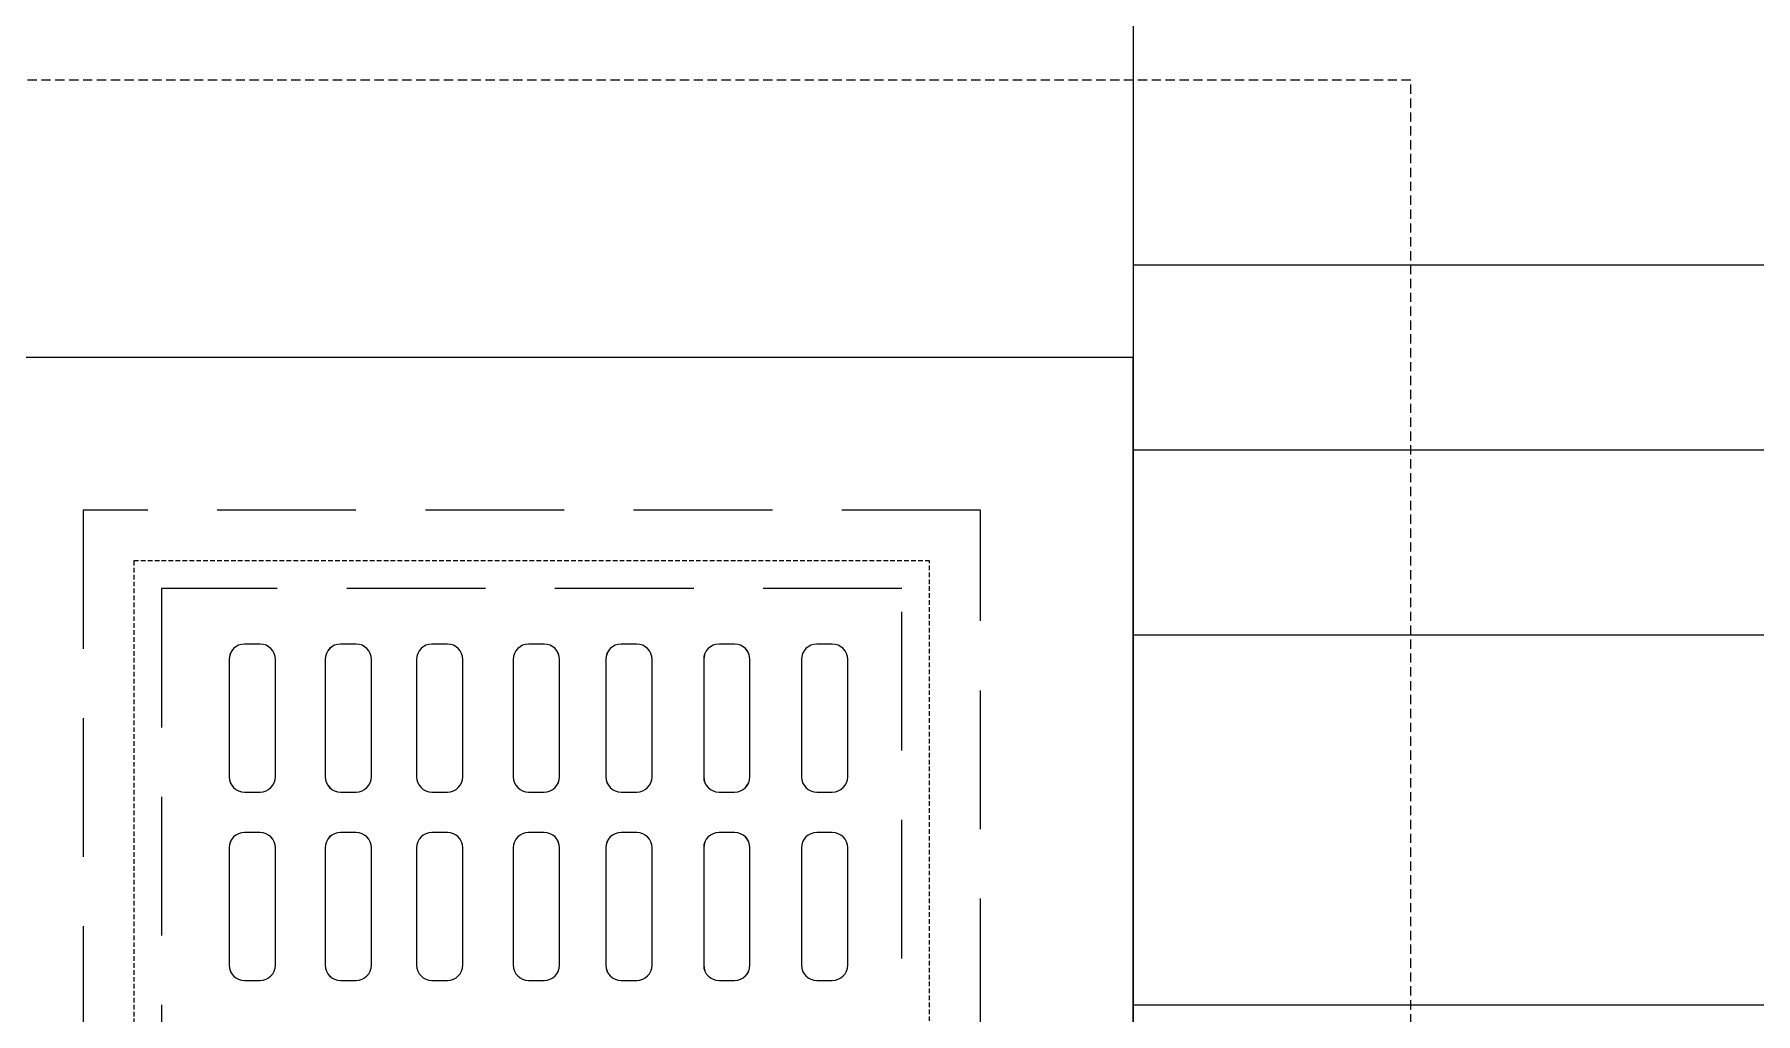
# Model space of a CAD drawing. Header units: inches. Extents: x 25480 to 951550, y -607927 to 1377809.
# Drawn here: x 487772 to 488702, y 352865 to 353394 of the extents above; entities that cross this region are included whole.
import ezdxf

# ---------------------------------------------------------------- set-up
doc = ezdxf.new("R2010")
doc.units = ezdxf.units.IN
doc.header["$MEASUREMENT"] = 0
doc.linetypes.add('HIDDEN', pattern=[0.375, 0.25, -0.125])
doc.linetypes.add('HIDDENX2', pattern=[0.75, 0.5, -0.25])
doc.layers.add('DIM', color=251, linetype='Continuous', lineweight=0)
doc.layers.add('M-X-BKGD', color=8, linetype='Continuous')

# ---------------------------------------------------------------- blocks, each defined once
blk = doc.blocks.new('123')
at = {"layer": 'DIM'}
for p, q in [((-775686.05, -1053637.67), (-775749.44, -1053637.67)), ((-775686.05, -1053637.67), (-775749.44, -1053637.67)), ((-775584.2, -1053637.67), (-775647.59, -1053637.67)), ((-775584.2, -1053637.67), (-775647.59, -1053637.67)), ((-775757.74, -1053645.97), (-775757.74, -1053654.36)), ((-775757.74, -1053645.97), (-775757.74, -1053654.36)), ((-775677.74, -1053654.36), (-775677.74, -1053645.97)), ((-775677.74, -1053654.36), (-775677.74, -1053645.97)), ((-775655.89, -1053645.97), (-775655.89, -1053654.36)), ((-775655.89, -1053645.97), (-775655.89, -1053654.36)), ((-775575.89, -1053654.36), (-775575.89, -1053645.97)), ((-775575.89, -1053654.36), (-775575.89, -1053645.97)), ((-775749.44, -1053662.67), (-775686.05, -1053662.67)), ((-775749.44, -1053662.67), (-775686.05, -1053662.67)), ((-775647.59, -1053662.67), (-775584.2, -1053662.67)), ((-775647.59, -1053662.67), (-775584.2, -1053662.67)), ((-775686.05, -1053689.56), (-775749.44, -1053689.56)), ((-775686.05, -1053689.56), (-775749.44, -1053689.56)), ((-775584.2, -1053689.56), (-775647.59, -1053689.56)), ((-775584.2, -1053689.56), (-775647.59, -1053689.56)), ((-775757.74, -1053697.86), (-775757.74, -1053706.25)), ((-775757.74, -1053697.86), (-775757.74, -1053706.25)), ((-775677.74, -1053706.25), (-775677.74, -1053697.86)), ((-775677.74, -1053706.25), (-775677.74, -1053697.86)), ((-775655.89, -1053697.86), (-775655.89, -1053706.25)), ((-775655.89, -1053697.86), (-775655.89, -1053706.25)), ((-775575.89, -1053706.25), (-775575.89, -1053697.86)), ((-775575.89, -1053706.25), (-775575.89, -1053697.86)), ((-775749.44, -1053714.56), (-775686.05, -1053714.56)), ((-775749.44, -1053714.56), (-775686.05, -1053714.56)), ((-775647.59, -1053714.56), (-775584.2, -1053714.56)), ((-775647.59, -1053714.56), (-775584.2, -1053714.56)), ((-775686.05, -1053738.91), (-775749.44, -1053738.91)), ((-775686.05, -1053738.91), (-775749.44, -1053738.91)), ((-775584.2, -1053738.91), (-775647.59, -1053738.91)), ((-775584.2, -1053738.91), (-775647.59, -1053738.91)), ((-775757.74, -1053747.22), (-775757.74, -1053755.61)), ((-775757.74, -1053747.22), (-775757.74, -1053755.61)), ((-775677.74, -1053755.61), (-775677.74, -1053747.22)), ((-775677.74, -1053755.61), (-775677.74, -1053747.22)), ((-775655.89, -1053747.22), (-775655.89, -1053755.61)), ((-775655.89, -1053747.22), (-775655.89, -1053755.61)), ((-775575.89, -1053755.61), (-775575.89, -1053747.22)), ((-775575.89, -1053755.61), (-775575.89, -1053747.22)), ((-775749.44, -1053763.91), (-775686.05, -1053763.91)), ((-775749.44, -1053763.91), (-775686.05, -1053763.91)), ((-775647.59, -1053763.91), (-775584.2, -1053763.91)), ((-775647.59, -1053763.91), (-775584.2, -1053763.91)), ((-775686.05, -1053791.2), (-775749.44, -1053791.2)), ((-775686.05, -1053791.2), (-775749.44, -1053791.2)), ((-775584.2, -1053791.2), (-775647.59, -1053791.2)), ((-775584.2, -1053791.2), (-775647.59, -1053791.2)), ((-775757.74, -1053799.5), (-775757.74, -1053807.89)), ((-775757.74, -1053799.5), (-775757.74, -1053807.89)), ((-775677.74, -1053807.89), (-775677.74, -1053799.5)), ((-775677.74, -1053807.89), (-775677.74, -1053799.5)), ((-775655.89, -1053799.5), (-775655.89, -1053807.89)), ((-775655.89, -1053799.5), (-775655.89, -1053807.89)), ((-775575.89, -1053807.89), (-775575.89, -1053799.5)), ((-775575.89, -1053807.89), (-775575.89, -1053799.5)), ((-775749.44, -1053816.2), (-775686.05, -1053816.2)), ((-775749.44, -1053816.2), (-775686.05, -1053816.2)), ((-775647.59, -1053816.2), (-775584.2, -1053816.2)), ((-775647.59, -1053816.2), (-775584.2, -1053816.2)), ((-775686.05, -1053841.2), (-775749.44, -1053841.2)), ((-775686.05, -1053841.2), (-775749.44, -1053841.2)), ((-775584.2, -1053841.2), (-775647.59, -1053841.2)), ((-775584.2, -1053841.2), (-775647.59, -1053841.2)), ((-775757.74, -1053849.5), (-775757.74, -1053857.89)), ((-775757.74, -1053849.5), (-775757.74, -1053857.89)), ((-775677.74, -1053857.89), (-775677.74, -1053849.5)), ((-775677.74, -1053857.89), (-775677.74, -1053849.5)), ((-775655.89, -1053849.5), (-775655.89, -1053857.89)), ((-775655.89, -1053849.5), (-775655.89, -1053857.89)), ((-775575.89, -1053857.89), (-775575.89, -1053849.5)), ((-775575.89, -1053857.89), (-775575.89, -1053849.5)), ((-775749.44, -1053866.2), (-775686.05, -1053866.2)), ((-775749.44, -1053866.2), (-775686.05, -1053866.2)), ((-775647.59, -1053866.2), (-775584.2, -1053866.2)), ((-775647.59, -1053866.2), (-775584.2, -1053866.2)), ((-775686.05, -1053894.1), (-775749.44, -1053894.1)), ((-775686.05, -1053894.1), (-775749.44, -1053894.1)), ((-775584.2, -1053894.1), (-775647.59, -1053894.1)), ((-775584.2, -1053894.1), (-775647.59, -1053894.1)), ((-775757.74, -1053902.4), (-775757.74, -1053910.79)), ((-775757.74, -1053902.4), (-775757.74, -1053910.79)), ((-775677.74, -1053910.79), (-775677.74, -1053902.4)), ((-775677.74, -1053910.79), (-775677.74, -1053902.4)), ((-775655.89, -1053902.4), (-775655.89, -1053910.79)), ((-775655.89, -1053902.4), (-775655.89, -1053910.79)), ((-775575.89, -1053910.79), (-775575.89, -1053902.4)), ((-775575.89, -1053910.79), (-775575.89, -1053902.4)), ((-775749.44, -1053919.1), (-775686.05, -1053919.1)), ((-775749.44, -1053919.1), (-775686.05, -1053919.1)), ((-775647.59, -1053919.1), (-775584.2, -1053919.1)), ((-775647.59, -1053919.1), (-775584.2, -1053919.1)), ((-775686.05, -1053946.91), (-775749.44, -1053946.91)), ((-775686.05, -1053946.91), (-775749.44, -1053946.91)), ((-775584.2, -1053946.91), (-775647.59, -1053946.91)), ((-775584.2, -1053946.91), (-775647.59, -1053946.91)), ((-775757.74, -1053955.22), (-775757.74, -1053963.6)), ((-775757.74, -1053955.22), (-775757.74, -1053963.6)), ((-775677.74, -1053963.6), (-775677.74, -1053955.22)), ((-775677.74, -1053963.6), (-775677.74, -1053955.22)), ((-775655.89, -1053955.22), (-775655.89, -1053963.6)), ((-775655.89, -1053955.22), (-775655.89, -1053963.6)), ((-775575.89, -1053963.6), (-775575.89, -1053955.22)), ((-775575.89, -1053963.6), (-775575.89, -1053955.22)), ((-775749.44, -1053971.91), (-775686.05, -1053971.91)), ((-775749.44, -1053971.91), (-775686.05, -1053971.91)), ((-775647.59, -1053971.91), (-775584.2, -1053971.91)), ((-775647.59, -1053971.91), (-775584.2, -1053971.91)), ((-774670.89, -1054126.2), (-786184.47, -1054126.2)), ((-774670.89, -1054126.2), (-786184.47, -1054126.2))]:
    blk.add_line(p, q, dxfattribs=at)
at = {"layer": 'DIM', "linetype": 'Continuous', "lineweight": 0, "ltscale": 10}
for p, q in [((-775770.89, -1054126.2), (-775770.89, -1058676.2)), ((-775770.89, -1054126.2), (-775770.89, -1058676.2)), ((-775570.89, -1054126.2), (-775570.89, -1058676.2)), ((-775570.89, -1054126.2), (-775570.89, -1058676.2)), ((-775370.89, -1054126.2), (-775370.89, -1058676.2)), ((-775370.89, -1054126.2), (-775370.89, -1058676.2))]:
    blk.add_line(p, q, dxfattribs=at)
at = {"layer": 'DIM', "linetype": 'HIDDENX2', "lineweight": 0, "ltscale": 10}
blk.add_lwpolyline([(-775270.89, -1053326.2), (-776470.89, -1053326.2), (-776470.89, -1054276.2), (-775270.89, -1054276.2)], close=True, dxfattribs=at)
blk.add_lwpolyline([(-775270.89, -1053326.2), (-776470.89, -1053326.2), (-776470.89, -1054276.2), (-775270.89, -1054276.2)], close=True, dxfattribs=at)
at = {"layer": 'DIM', "linetype": 'HIDDEN', "lineweight": 0, "ltscale": 10}
blk.add_lwpolyline([(-775420.89, -1053476.2), (-776320.89, -1053476.2), (-776320.89, -1054126.2), (-775420.89, -1054126.2)], close=True, dxfattribs=at)
blk.add_lwpolyline([(-775420.89, -1053476.2), (-776320.89, -1053476.2), (-776320.89, -1054126.2), (-775420.89, -1054126.2)], close=True, dxfattribs=at)
at = {"layer": 'DIM', "linetype": 'HIDDEN', "ltscale": 300}
for points in [[(-775420.89, -1053476.2), (-776320.89, -1053476.2), (-776320.89, -1054126.2), (-775420.89, -1054126.2)], [(-775420.89, -1053476.2), (-776320.89, -1053476.2), (-776320.89, -1054126.2), (-775420.89, -1054126.2)], [(-775545.89, -1053601.2), (-776195.89, -1053601.2), (-776195.89, -1054001.2), (-775545.89, -1054001.2)], [(-775545.89, -1053601.2), (-776195.89, -1053601.2), (-776195.89, -1054001.2), (-775545.89, -1054001.2)]]:
    blk.add_lwpolyline(points, close=True, dxfattribs=at)
blk.add_lwpolyline([(-776238.39, -1054043.7), (-775503.39, -1054043.7), (-775503.39, -1053558.7), (-776238.39, -1053558.7)], dxfattribs=at)
blk.add_lwpolyline([(-776238.39, -1054043.7), (-775503.39, -1054043.7), (-775503.39, -1053558.7), (-776238.39, -1053558.7)], dxfattribs=at)
at = {"layer": 'DIM', "linetype": 'HIDDEN', "lineweight": 0, "ltscale": 10}
blk.add_lwpolyline([(-776210.89, -1054016.2), (-775530.89, -1054016.2), (-775530.89, -1053586.2), (-775958.22, -1053586.2)], dxfattribs=at)
blk.add_lwpolyline([(-776210.89, -1054016.2), (-775530.89, -1054016.2), (-775530.89, -1053586.2), (-775958.22, -1053586.2)], dxfattribs=at)
at = {"layer": 'DIM'}
for centre, start, end in [((-775749.44, -1053645.97), 90, 180), ((-775749.44, -1053645.97), 90, 180), ((-775686.05, -1053645.97), 0, 90), ((-775686.05, -1053645.97), 0, 90), ((-775647.59, -1053645.97), 90, 180), ((-775647.59, -1053645.97), 90, 180), ((-775584.2, -1053645.97), 0, 90), ((-775584.2, -1053645.97), 0, 90), ((-775749.44, -1053654.36), 180, 270), ((-775749.44, -1053654.36), 180, 270), ((-775686.05, -1053654.36), 270, 0), ((-775686.05, -1053654.36), 270, 0), ((-775647.59, -1053654.36), 180, 270), ((-775647.59, -1053654.36), 180, 270), ((-775584.2, -1053654.36), 270, 0), ((-775584.2, -1053654.36), 270, 0), ((-775749.44, -1053697.86), 90, 180), ((-775749.44, -1053697.86), 90, 180), ((-775686.05, -1053697.86), 0, 90), ((-775686.05, -1053697.86), 0, 90), ((-775647.59, -1053697.86), 90, 180), ((-775647.59, -1053697.86), 90, 180), ((-775584.2, -1053697.86), 0, 90), ((-775584.2, -1053697.86), 0, 90), ((-775749.44, -1053706.25), 180, 270), ((-775749.44, -1053706.25), 180, 270), ((-775686.05, -1053706.25), 270, 0), ((-775686.05, -1053706.25), 270, 0), ((-775647.59, -1053706.25), 180, 270), ((-775647.59, -1053706.25), 180, 270), ((-775584.2, -1053706.25), 270, 0), ((-775584.2, -1053706.25), 270, 0), ((-775749.44, -1053747.22), 90, 180), ((-775749.44, -1053747.22), 90, 180), ((-775686.05, -1053747.22), 0, 90), ((-775686.05, -1053747.22), 0, 90), ((-775647.59, -1053747.22), 90, 180), ((-775647.59, -1053747.22), 90, 180), ((-775584.2, -1053747.22), 0, 90), ((-775584.2, -1053747.22), 0, 90), ((-775749.44, -1053755.61), 180, 270), ((-775749.44, -1053755.61), 180, 270), ((-775686.05, -1053755.61), 270, 0), ((-775686.05, -1053755.61), 270, 0), ((-775647.59, -1053755.61), 180, 270), ((-775647.59, -1053755.61), 180, 270), ((-775584.2, -1053755.61), 270, 0), ((-775584.2, -1053755.61), 270, 0), ((-775749.44, -1053799.5), 90, 180), ((-775749.44, -1053799.5), 90, 180), ((-775686.05, -1053799.5), 0, 90), ((-775686.05, -1053799.5), 0, 90), ((-775647.59, -1053799.5), 90, 180), ((-775647.59, -1053799.5), 90, 180), ((-775584.2, -1053799.5), 0, 90), ((-775584.2, -1053799.5), 0, 90), ((-775749.44, -1053807.89), 180, 270), ((-775749.44, -1053807.89), 180, 270), ((-775686.05, -1053807.89), 270, 0), ((-775686.05, -1053807.89), 270, 0), ((-775647.59, -1053807.89), 180, 270), ((-775647.59, -1053807.89), 180, 270), ((-775584.2, -1053807.89), 270, 0), ((-775584.2, -1053807.89), 270, 0), ((-775749.44, -1053849.5), 90, 180), ((-775749.44, -1053849.5), 90, 180), ((-775686.05, -1053849.5), 0, 90), ((-775686.05, -1053849.5), 0, 90), ((-775647.59, -1053849.5), 90, 180), ((-775647.59, -1053849.5), 90, 180), ((-775584.2, -1053849.5), 0, 90), ((-775584.2, -1053849.5), 0, 90), ((-775749.44, -1053857.89), 180, 270), ((-775749.44, -1053857.89), 180, 270), ((-775686.05, -1053857.89), 270, 0), ((-775686.05, -1053857.89), 270, 0), ((-775647.59, -1053857.89), 180, 270), ((-775647.59, -1053857.89), 180, 270), ((-775584.2, -1053857.89), 270, 0), ((-775584.2, -1053857.89), 270, 0), ((-775749.44, -1053902.4), 90, 180), ((-775749.44, -1053902.4), 90, 180), ((-775686.05, -1053902.4), 0, 90), ((-775686.05, -1053902.4), 0, 90), ((-775647.59, -1053902.4), 90, 180), ((-775647.59, -1053902.4), 90, 180), ((-775584.2, -1053902.4), 0, 90), ((-775584.2, -1053902.4), 0, 90), ((-775749.44, -1053910.79), 180, 270), ((-775749.44, -1053910.79), 180, 270), ((-775686.05, -1053910.79), 270, 0), ((-775686.05, -1053910.79), 270, 0), ((-775647.59, -1053910.79), 180, 270), ((-775647.59, -1053910.79), 180, 270), ((-775584.2, -1053910.79), 270, 0), ((-775584.2, -1053910.79), 270, 0), ((-775749.44, -1053955.22), 90, 180), ((-775749.44, -1053955.22), 90, 180), ((-775686.05, -1053955.22), 0, 90), ((-775686.05, -1053955.22), 0, 90), ((-775647.59, -1053955.22), 90, 180), ((-775647.59, -1053955.22), 90, 180), ((-775584.2, -1053955.22), 0, 90), ((-775584.2, -1053955.22), 0, 90), ((-775749.44, -1053963.6), 180, 270), ((-775749.44, -1053963.6), 180, 270), ((-775686.05, -1053963.6), 270, 0), ((-775686.05, -1053963.6), 270, 0), ((-775647.59, -1053963.6), 180, 270), ((-775647.59, -1053963.6), 180, 270), ((-775584.2, -1053963.6), 270, 0), ((-775584.2, -1053963.6), 270, 0)]:
    blk.add_arc(centre, 8.31, start, end, dxfattribs=at)

msp = doc.modelspace()

# ---------------------------------------------------------------- linework, layer by layer
at = {"layer": 'M-X-BKGD', "color": 8, "linetype": 'Continuous', "lineweight": 0, "ltscale": 10}
for p, q in [((488365.65, 354169.81), (488365.65, 353169.81)), ((488365.65, 353969.81), (488365.65, 342456.23)), ((488365.65, 353169.81), (492915.65, 353169.81))]:
    msp.add_line(p, q, dxfattribs=at)
at = {"layer": 'M-X-BKGD', "color": 8}
for p, q in [((488365.65, 353969.81), (488365.65, 342456.23)), ((487893.81, 353064.81), (487885.43, 353064.81)), ((487893.81, 353064.81), (487885.43, 353064.81)), ((487945.7, 353064.81), (487937.32, 353064.81)), ((487945.7, 353064.81), (487937.32, 353064.81)), ((487995.06, 353064.81), (487986.67, 353064.81)), ((487995.06, 353064.81), (487986.67, 353064.81)), ((488047.35, 353064.81), (488038.96, 353064.81)), ((488047.35, 353064.81), (488038.96, 353064.81)), ((488097.35, 353064.81), (488088.96, 353064.81)), ((488097.35, 353064.81), (488088.96, 353064.81)), ((488150.25, 353064.81), (488141.86, 353064.81)), ((488150.25, 353064.81), (488141.86, 353064.81)), ((488203.06, 353064.81), (488194.67, 353064.81)), ((488203.06, 353064.81), (488194.67, 353064.81)), ((487877.12, 353056.5), (487877.12, 352993.11)), ((487877.12, 353056.5), (487877.12, 352993.11)), ((487902.12, 352993.11), (487902.12, 353056.5)), ((487902.12, 352993.11), (487902.12, 353056.5)), ((487929.01, 353056.5), (487929.01, 352993.11)), ((487929.01, 353056.5), (487929.01, 352993.11)), ((487954.01, 352993.11), (487954.01, 353056.5)), ((487954.01, 352993.11), (487954.01, 353056.5)), ((487978.37, 353056.5), (487978.37, 352993.11)), ((487978.37, 353056.5), (487978.37, 352993.11)), ((488003.37, 352993.11), (488003.37, 353056.5)), ((488003.37, 352993.11), (488003.37, 353056.5)), ((488030.65, 353056.5), (488030.65, 352993.11)), ((488030.65, 353056.5), (488030.65, 352993.11)), ((488055.65, 352993.11), (488055.65, 353056.5)), ((488055.65, 352993.11), (488055.65, 353056.5)), ((488080.65, 353056.5), (488080.65, 352993.11)), ((488080.65, 353056.5), (488080.65, 352993.11)), ((488105.65, 352993.11), (488105.65, 353056.5)), ((488105.65, 352993.11), (488105.65, 353056.5)), ((488133.55, 353056.5), (488133.55, 352993.11)), ((488133.55, 353056.5), (488133.55, 352993.11)), ((488158.55, 352993.11), (488158.55, 353056.5)), ((488158.55, 352993.11), (488158.55, 353056.5)), ((488186.36, 353056.5), (488186.36, 352993.11)), ((488186.36, 353056.5), (488186.36, 352993.11)), ((488211.36, 352993.11), (488211.36, 353056.5)), ((488211.36, 352993.11), (488211.36, 353056.5)), ((487885.43, 352984.81), (487893.81, 352984.81)), ((487885.43, 352984.81), (487893.81, 352984.81)), ((487937.32, 352984.81), (487945.7, 352984.81)), ((487937.32, 352984.81), (487945.7, 352984.81)), ((487986.67, 352984.81), (487995.06, 352984.81)), ((487986.67, 352984.81), (487995.06, 352984.81)), ((488038.96, 352984.81), (488047.35, 352984.81)), ((488038.96, 352984.81), (488047.35, 352984.81)), ((488088.96, 352984.81), (488097.35, 352984.81)), ((488088.96, 352984.81), (488097.35, 352984.81)), ((488141.86, 352984.81), (488150.25, 352984.81)), ((488141.86, 352984.81), (488150.25, 352984.81)), ((488194.67, 352984.81), (488203.06, 352984.81)), ((488194.67, 352984.81), (488203.06, 352984.81)), ((487877.12, 352954.65), (487877.12, 352891.26)), ((487877.12, 352954.65), (487877.12, 352891.26)), ((487893.81, 352962.96), (487885.43, 352962.96)), ((487893.81, 352962.96), (487885.43, 352962.96)), ((487902.12, 352891.26), (487902.12, 352954.65)), ((487902.12, 352891.26), (487902.12, 352954.65)), ((487929.01, 352954.65), (487929.01, 352891.26)), ((487929.01, 352954.65), (487929.01, 352891.26)), ((487945.7, 352962.96), (487937.32, 352962.96)), ((487945.7, 352962.96), (487937.32, 352962.96)), ((487954.01, 352891.26), (487954.01, 352954.65)), ((487954.01, 352891.26), (487954.01, 352954.65)), ((487978.37, 352954.65), (487978.37, 352891.26)), ((487978.37, 352954.65), (487978.37, 352891.26)), ((487995.06, 352962.96), (487986.67, 352962.96)), ((487995.06, 352962.96), (487986.67, 352962.96)), ((488003.37, 352891.26), (488003.37, 352954.65)), ((488003.37, 352891.26), (488003.37, 352954.65)), ((488030.65, 352954.65), (488030.65, 352891.26)), ((488030.65, 352954.65), (488030.65, 352891.26)), ((488047.35, 352962.96), (488038.96, 352962.96)), ((488047.35, 352962.96), (488038.96, 352962.96)), ((488055.65, 352891.26), (488055.65, 352954.65)), ((488055.65, 352891.26), (488055.65, 352954.65)), ((488080.65, 352954.65), (488080.65, 352891.26)), ((488080.65, 352954.65), (488080.65, 352891.26)), ((488097.35, 352962.96), (488088.96, 352962.96)), ((488097.35, 352962.96), (488088.96, 352962.96)), ((488105.65, 352891.26), (488105.65, 352954.65)), ((488105.65, 352891.26), (488105.65, 352954.65)), ((488133.55, 352954.65), (488133.55, 352891.26)), ((488133.55, 352954.65), (488133.55, 352891.26)), ((488150.25, 352962.96), (488141.86, 352962.96)), ((488150.25, 352962.96), (488141.86, 352962.96)), ((488158.55, 352891.26), (488158.55, 352954.65)), ((488158.55, 352891.26), (488158.55, 352954.65)), ((488186.36, 352954.65), (488186.36, 352891.26)), ((488186.36, 352954.65), (488186.36, 352891.26)), ((488203.06, 352962.96), (488194.67, 352962.96)), ((488203.06, 352962.96), (488194.67, 352962.96)), ((488211.36, 352891.26), (488211.36, 352954.65)), ((488211.36, 352891.26), (488211.36, 352954.65)), ((487885.43, 352882.96), (487893.81, 352882.96)), ((487885.43, 352882.96), (487893.81, 352882.96)), ((487937.32, 352882.96), (487945.7, 352882.96)), ((487937.32, 352882.96), (487945.7, 352882.96)), ((487986.67, 352882.96), (487995.06, 352882.96)), ((487986.67, 352882.96), (487995.06, 352882.96)), ((488038.96, 352882.96), (488047.35, 352882.96)), ((488038.96, 352882.96), (488047.35, 352882.96)), ((488088.96, 352882.96), (488097.35, 352882.96)), ((488088.96, 352882.96), (488097.35, 352882.96)), ((488141.86, 352882.96), (488150.25, 352882.96)), ((488141.86, 352882.96), (488150.25, 352882.96)), ((488194.67, 352882.96), (488203.06, 352882.96)), ((488194.67, 352882.96), (488203.06, 352882.96))]:
    msp.add_line(p, q, dxfattribs=at)
at = {"layer": 'M-X-BKGD', "color": 8, "linetype": 'Continuous', "lineweight": 0, "ltscale": 10}
msp.add_lwpolyline([(487715.65, 353219.81), (487715.65, 352319.81), (488365.65, 352319.81), (488365.65, 353219.81)], close=True, dxfattribs=at)
msp.add_lwpolyline([(487715.65, 353219.81), (487715.65, 352319.81), (488365.65, 352319.81), (488365.65, 353219.81)], close=True, dxfattribs=at)
msp.add_lwpolyline([(487715.65, 353219.81), (487715.65, 352319.81), (488365.65, 352319.81), (488365.65, 353219.81)], close=True, dxfattribs=at)
at = {"layer": 'M-X-BKGD', "color": 8, "linetype": 'HIDDEN', "ltscale": 300}
msp.add_lwpolyline([(488283.15, 352402.31), (488283.15, 353137.31), (487798.15, 353137.31), (487798.15, 352402.31)], dxfattribs=at)
msp.add_lwpolyline([(488283.15, 352402.31), (488283.15, 353137.31), (487798.15, 353137.31), (487798.15, 352402.31)], dxfattribs=at)
at = {"layer": 'M-X-BKGD', "color": 8, "linetype": 'HIDDEN', "lineweight": 0, "ltscale": 10}
msp.add_lwpolyline([(488255.65, 352429.81), (488255.65, 353109.81), (487825.65, 353109.81), (487825.65, 352682.48)], dxfattribs=at)
msp.add_lwpolyline([(488255.65, 352429.81), (488255.65, 353109.81), (487825.65, 353109.81), (487825.65, 352682.48)], dxfattribs=at)
at = {"layer": 'M-X-BKGD', "color": 8, "linetype": 'HIDDEN', "ltscale": 300}
msp.add_lwpolyline([(487840.65, 353094.81), (487840.65, 352444.81), (488240.65, 352444.81), (488240.65, 353094.81)], close=True, dxfattribs=at)
msp.add_lwpolyline([(487840.65, 353094.81), (487840.65, 352444.81), (488240.65, 352444.81), (488240.65, 353094.81)], close=True, dxfattribs=at)
at = {"layer": 'M-X-BKGD', "color": 8}
for centre, start, end in [((487885.43, 353056.5), 90, 180), ((487885.43, 353056.5), 90, 180), ((487893.81, 353056.5), 0, 90), ((487893.81, 353056.5), 0, 90), ((487937.32, 353056.5), 90, 180), ((487937.32, 353056.5), 90, 180), ((487945.7, 353056.5), 0, 90), ((487945.7, 353056.5), 0, 90), ((487986.67, 353056.5), 90, 180), ((487986.67, 353056.5), 90, 180), ((487995.06, 353056.5), 0, 90), ((487995.06, 353056.5), 0, 90), ((488038.96, 353056.5), 90, 180), ((488038.96, 353056.5), 90, 180), ((488047.35, 353056.5), 0, 90), ((488047.35, 353056.5), 0, 90), ((488088.96, 353056.5), 90, 180), ((488088.96, 353056.5), 90, 180), ((488097.35, 353056.5), 0, 90), ((488097.35, 353056.5), 0, 90), ((488141.86, 353056.5), 90, 180), ((488141.86, 353056.5), 90, 180), ((488150.25, 353056.5), 0, 90), ((488150.25, 353056.5), 0, 90), ((488194.67, 353056.5), 90, 180), ((488194.67, 353056.5), 90, 180), ((488203.06, 353056.5), 0, 90), ((488203.06, 353056.5), 0, 90), ((487885.43, 352993.11), 180, 270), ((487885.43, 352993.11), 180, 270), ((487893.81, 352993.11), 270, 0), ((487893.81, 352993.11), 270, 0), ((487937.32, 352993.11), 180, 270), ((487937.32, 352993.11), 180, 270), ((487945.7, 352993.11), 270, 0), ((487945.7, 352993.11), 270, 0), ((487986.67, 352993.11), 180, 270), ((487986.67, 352993.11), 180, 270), ((487995.06, 352993.11), 270, 0), ((487995.06, 352993.11), 270, 0), ((488038.96, 352993.11), 180, 270), ((488038.96, 352993.11), 180, 270), ((488047.35, 352993.11), 270, 0), ((488047.35, 352993.11), 270, 0), ((488088.96, 352993.11), 180, 270), ((488088.96, 352993.11), 180, 270), ((488097.35, 352993.11), 270, 0), ((488097.35, 352993.11), 270, 0), ((488141.86, 352993.11), 180, 270), ((488141.86, 352993.11), 180, 270), ((488150.25, 352993.11), 270, 0), ((488150.25, 352993.11), 270, 0), ((488194.67, 352993.11), 180, 270), ((488194.67, 352993.11), 180, 270), ((488203.06, 352993.11), 270, 0), ((488203.06, 352993.11), 270, 0), ((487885.43, 352954.65), 90, 180), ((487885.43, 352954.65), 90, 180), ((487893.81, 352954.65), 0, 90), ((487893.81, 352954.65), 0, 90), ((487937.32, 352954.65), 90, 180), ((487937.32, 352954.65), 90, 180), ((487945.7, 352954.65), 0, 90), ((487945.7, 352954.65), 0, 90), ((487986.67, 352954.65), 90, 180), ((487986.67, 352954.65), 90, 180), ((487995.06, 352954.65), 0, 90), ((487995.06, 352954.65), 0, 90), ((488038.96, 352954.65), 90, 180), ((488038.96, 352954.65), 90, 180), ((488047.35, 352954.65), 0, 90), ((488047.35, 352954.65), 0, 90), ((488088.96, 352954.65), 90, 180), ((488088.96, 352954.65), 90, 180), ((488097.35, 352954.65), 0, 90), ((488097.35, 352954.65), 0, 90), ((488141.86, 352954.65), 90, 180), ((488141.86, 352954.65), 90, 180), ((488150.25, 352954.65), 0, 90), ((488150.25, 352954.65), 0, 90), ((488194.67, 352954.65), 90, 180), ((488194.67, 352954.65), 90, 180), ((488203.06, 352954.65), 0, 90), ((488203.06, 352954.65), 0, 90), ((487885.43, 352891.26), 180, 270), ((487885.43, 352891.26), 180, 270), ((487893.81, 352891.26), 270, 0), ((487893.81, 352891.26), 270, 0), ((487937.32, 352891.26), 180, 270), ((487937.32, 352891.26), 180, 270), ((487945.7, 352891.26), 270, 0), ((487945.7, 352891.26), 270, 0), ((487986.67, 352891.26), 180, 270), ((487986.67, 352891.26), 180, 270), ((487995.06, 352891.26), 270, 0), ((487995.06, 352891.26), 270, 0), ((488038.96, 352891.26), 180, 270), ((488038.96, 352891.26), 180, 270), ((488047.35, 352891.26), 270, 0), ((488047.35, 352891.26), 270, 0), ((488088.96, 352891.26), 180, 270), ((488088.96, 352891.26), 180, 270), ((488097.35, 352891.26), 270, 0), ((488097.35, 352891.26), 270, 0), ((488141.86, 352891.26), 180, 270), ((488141.86, 352891.26), 180, 270), ((488150.25, 352891.26), 270, 0), ((488150.25, 352891.26), 270, 0), ((488194.67, 352891.26), 180, 270), ((488194.67, 352891.26), 180, 270), ((488203.06, 352891.26), 270, 0), ((488203.06, 352891.26), 270, 0)]:
    msp.add_arc(centre, 8.31, start, end, dxfattribs=at)

# ---------------------------------------------------------------- block references
at = {"layer": 'M-X-BKGD', "color": 8, "rotation": 90}
msp.add_blockref('123', (-565760.55, 1128640.7), dxfattribs=at)

doc.saveas('drawing.dxf')
